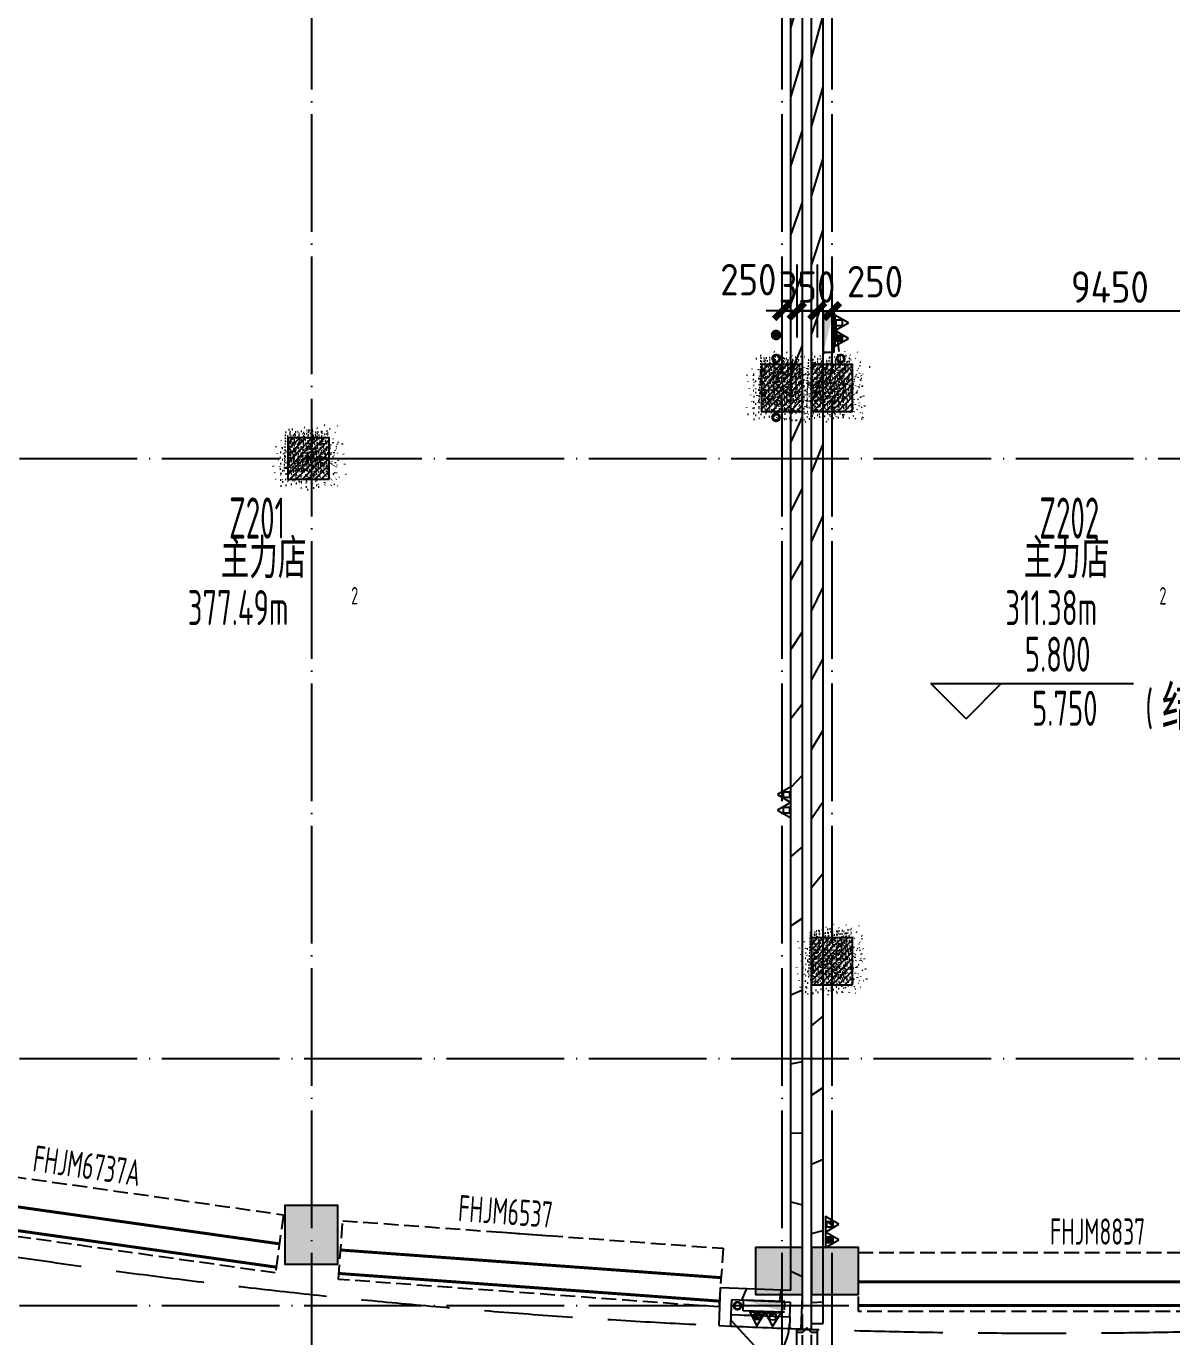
# Model space of a CAD drawing. Header units: inches. Extents: x 0 to 1813292486, y 0 to 3473589894.
# Drawn here: x 600602636 to 600622113, y 3473256286 to 3473278568 of the extents above; entities that cross this region are included whole.
import ezdxf
from ezdxf.enums import TextEntityAlignment as Align
from ezdxf.xclip import XClip

# ---------------------------------------------------------------- set-up
doc = ezdxf.new("R2010")
doc.units = ezdxf.units.IN
doc.header["$LTSCALE"] = 1000
doc.header["$MEASUREMENT"] = 0
doc.header["$XCLIPFRAME"] = 2
for name, pattern in [('AX-MALL-GIRD-200$0$DOTE', [2.4200000000000004, 2, -0.2, 0.02, -0.2]), ('AX-MALL-WALL-P02-QT$0$Ax-Dxs-Wall-P01-150$0$DASH', [0.35, 0.25, -0.1]), ('AX-MALL-WALL-P02-QT$0$DASH', [0.35, 0.25, -0.1]), ('PX-MALL-P02-LG$0$CONTINOUS', [0])]:
    doc.linetypes.add(name, pattern=pattern)
for name, color, linetype in [('A-Anno-Note', 241, 'Continuous'), ('AX-MALL-DIM-P02$0$A-Anno-Dims', 3, 'Continuous'), ('AX-MALL-DIM-P02$0$A-Detl-Thin', 131, 'Continuous'), ('AX-MALL-GIRD-200$0$A-Grid', 222, 'AX-MALL-GIRD-200$0$DOTE'), ('AX-MALL-P02-200$0$A-Anno-Note', 241, 'Continuous'), ('AX-MALL-WALL-P02$0$A-Anno-Note', 241, 'Continuous'), ('AX-MALL-WALL-P02-QT$0$A-Detl-Fine', 152, 'Continuous'), ('AX-MALL-WALL-P02-QT$0$A-Detl-Patt', 8, 'Continuous'), ('AX-MALL-WALL-P02-QT$0$A-Detl-Thin', 131, 'Continuous'), ('AX-MALL-WALL-P02-QT$0$A-Wall', 2, 'Continuous'), ('AX-MALL-WALL-P02-QT$0$A-Wall-Patt', 13, 'Continuous'), ('AX-MALL-WALL-P02-QT$0$A-Wind', 4, 'Continuous'), ('AX-MALL-WORD-P02$0$A-Anno-Levl', 201, 'Continuous'), ('AX-MALL-WORD-P02$0$A-Anno-Note', 241, 'Continuous'), ('AX-MALL-WORD-P02$0$A-Spac-Iden', 231, 'Continuous'), ('AX-MALL-WORD-P02$0$A-Wind-Iden', 11, 'Continuous'), ('AX-MALL-WORD-P02$0$DIM_SYMB', 3, 'Continuous'), ('AX-MALL-ZTKD-P02$0$A-Anno-Note', 241, 'Continuous'), ('PX-MALL-P02-LG$0$$8$P-Pipe-Risr', 7, 'Continuous'), ('PX-MALL-P02-LG$0$$8$P-Pipe-Risr-Arch', 6, 'Continuous'), ('PX-MALL-P02-LG$0$$8$P-Pipe-Risr-W100', 6, 'Continuous'), ('PX-MALL-P02-LG$0$P-Airr-Pipe', 140, 'Continuous'), ('PX-MALL-P02-LG$0$P-Drain-Fldr', 4, 'Continuous'), ('PX-MALL-P02-LG$0$P-Drain-Fldr-ARCH', 161, 'Continuous'), ('PX-MALL-P02-LG$0$P-Drain-Fldr-W100', 4, 'Continuous'), ('PX-MALL-P02-LG$0$P-Drain-Fldr-W50', 4, 'Continuous'), ('PX-MALL-P02-LG$0$P-Exsh', 31, 'Continuous'), ('PX-MALL-P02-LG$0$P-Hydt-Boxx', 221, 'Continuous'), ('PX-MALL-P02-LG$0$P-Hydt-Pipe', 221, 'Continuous'), ('PX-MALL-P02-LG$0$P-Pipe-Risr', 7, 'Continuous'), ('PX-MALL-P02-LG$0$P-Pipe-Risr-Arch', 6, 'Continuous'), ('PX-MALL-P02-LG$0$P-Pipe-Risr-W100', 6, 'Continuous'), ('PX-MALL-P02-LG$0$P-Pipe-Risr-W50', 6, 'Continuous'), ('PX-MALL-P02-LG$0$P-Sewr-Pipe', 123, 'PX-MALL-P02-LG$0$CONTINOUS'), ('SX-MALL-WALL-L-1F~2F$0$S-COLU', 30, 'Continuous'), ('SX-MALL-WALL-L-1F~2F$0$S-COLU-LSZ', 30, 'Continuous'), ('SX-MALL-WALL-L-1F~2F$0$S-PATT-BMCO', 7, 'Continuous'), ('SX-MALL-WALL-L-1F~2F$0$S-PATT-WALL', 83, 'Continuous'), ('SX-MALL-WALL-L-1F~2F$0$单形心', 4, 'Continuous'), ('SX-MALL-WALL-R-BZ$0$S-COLU', 30, 'Continuous'), ('SX-MALL-WALL-R-BZ$0$S-COLU-LSZ', 30, 'Continuous'), ('SX-MALL-WALL-R-BZ$0$S-PATT-BMCO', 7, 'Continuous'), ('SX-MALL-WALL-R-BZ$0$S-PATT-WALL', 83, 'Continuous')]:
    doc.layers.add(name, color=color, linetype=linetype)
doc.layers.add('PX-MALL-P02-LG$0$冷量', color=3, linetype='Continuous', plot=False)
doc.styles.add('AX-MALL-DIM-P02$0$_TCH_DIM_T3', font='gbenor.shx')
doc.styles.add('AX-MALL-WORD-P02$0$_TCH_DIM', font='gbenor.shx')
doc.styles.add('AX-MALL-WORD-P02$0$_TCH_SPACE', font='gbenor.shx', dxfattribs={"bigfont": 'gbcbig.shx'})
doc.styles.add('AX-MALL-WORD-P02$0$_TCH_WINDOW', font='gbenor.shx', dxfattribs={"bigfont": 'gbcbig.shx'})
doc.styles.add('AX-MALL-WORD-P02$0$STANDARD', font='gbenor.shx', dxfattribs={"bigfont": 'gbcbig.shx'})
doc.styles.add('PX-MALL-P02-LG$0$$8$jzfz', font='gbenor.shx', dxfattribs={"bigfont": 'gbcbig.shx'})
doc.styles.add('PX-MALL-P02-LG$0$jzfz', font='gbenor.shx', dxfattribs={"bigfont": 'gbcbig.shx'})
doc.dimstyles.new('AX-MALL-DIM-P02$0$_TCH_ARCH&&180', dxfattribs={"dimtxt": 535.5, "dimasz": 270, "dimexe": 450, "dimexo": 450, "dimgap": 137.25, "dimtad": 1, "dimdec": 0, "dimzin": 0, "dimdsep": 46, "dimtxsty": 'AX-MALL-DIM-P02$0$_TCH_DIM_T3', "dimblk": 'AX-MALL-DIM-P02$0$_ArchTick', "dimcen": 0.09, "dimclrt": 7, "dimazin": 2, "dimtfac": 1, "dimtdec": 0, "dimtix": 1, "dimtmove": 2, "dimatfit": 3, "dimfxl": 500, "dimtolj": 1, "dimtzin": 0, "dimarcsym": 0})
pattern_1 = [(24.56816130816271, (600578611.2237192, 3473080110.365553), (-31.18316059493327, 68.21004687955141), []), (29.56816130816269, (600578611.2237192, 3473080110.365553), (97.53445421719282, -46.37920051396389), [11.25, -123.75]), (334.5681613081628, (600578611.2237192, 3473080110.365553), (19.88439777927527, 112.9961142827297), [9, -99]), (80.01956130816268, (600578619.3515904, 3473080106.50062), (117.4189029658641, 66.61682168402376), [9.5610285, -105.1713168]), (25.75236130816271, (600578621.6965042, 3473080138.478197), (141.3476152528434, -79.15081592627133), [16.875, -185.625]), (76.20376130816268, (600578633.4754679, 3473080131.882288), (182.3878362876093, 87.98253897351975), [14.3415432, -157.75695]), (330.7523613081627, (600578621.6965042, 3473080138.478197), (182.3877676281842, 87.98268140648725), [13.49999999999997, -148.4999999999995]), (0.5681613081627113, (600578633.1346302, 3473080126.213644), (62.82047319493842, -87.84980448085341), [11.24999999999997, -123.7499999999997]), (305.5681613081627, (600578633.1346302, 3473080126.213644), (72.17288941707483, 89.18848104565322), [8.999999999999966, -98.99999999999973]), (51.01956130816269, (600578638.3696649, 3473080118.892823), (134.9933625472827, 1.338571315216136), [9.561028499999967, -105.1713167999997]), (17.06816130816274, (600578611.2237192, 3473080110.365553), (19.14085715648196, 46.15589493569758), [0.75, -97.8, 0.75, -100.5, 0.75, -99.375]), (347.0681613081627, (600578611.2237192, 3473080110.365553), (57.63084700165395, 41.66442755963357), [0.7499999999999979, -57.29999999999986, 0.7499999999999979, -95.54999999999973, 0.7499999999999979, -37.87499999999986]), (307.0681613081626, (600578579.8781208, 3473080122.042708), (73.85474000760384, -31.12342332406966), [0.75, -37.5, 0.75, -117, 0.75, -155.25]), (297.0681613081627, (600578565.8217986, 3473080127.2791), (87.21641676177077, -16.46683783357052), [0.75, -48.75, 0.75, -77.69999999999999, 0.75, -110.25])]
pattern_2 = [(45, (0, 359.0227), (-353.55353201463, 353.55353201463), [])]

# ---------------------------------------------------------------- blocks, each defined once
blk = doc.blocks.new('AX-MALL-WORD-P02')
at = {"layer": 'AX-MALL-WORD-P02$0$A-Anno-Levl'}
for p, q in [((600438537.3542337, 3473109642.01476), (600438184.557044, 3473110413.723347)), ((600438184.557044, 3473110413.723347), (600441416.360589, 3473109209.781697)), ((600438537.3542337, 3473109642.01476), (600438184.5570445, 3473110413.723347)), ((600438184.5570445, 3473110413.723347), (600441416.3605893, 3473109209.781697)), ((600438537.3542337, 3473109642.01476), (600439309.0628204, 3473109994.81195)), ((600438537.3542337, 3473109642.01476), (600439309.0628209, 3473109994.811949))]:
    blk.add_line(p, q, dxfattribs=at)
at = {"layer": 'AX-MALL-WORD-P02$0$DIM_SYMB'}
blk.add_line((600428035.8832626, 3473104243.315063), (600428843.7670887, 3473103873.63592), dxfattribs=at)
at = {"layer": 'AX-MALL-WORD-P02$0$A-Anno-Note'}
for s, height, rotation, style, width, p in [('Z201', 700, 339.5681613092015, 'AX-MALL-WORD-P02$0$STANDARD', 0.6, (600427866.102148, 3473116886.068092)), ('Z202', 700, 339.5681613092015, 'AX-MALL-WORD-P02$0$STANDARD', 0.6, (600440775.4607556, 3473112076.953211)), ('5.800', 595, 339.5681613331429, 'AX-MALL-WORD-P02$0$_TCH_DIM', 0.7, (600439753.7036773, 3473110042.810705)), ('5.750', 595, 339.5681613331429, 'AX-MALL-WORD-P02$0$_TCH_DIM', 0.7, (600439547.6782349, 3473109137.823517)), ('(', 595, 339.5681613331429, 'AX-MALL-WORD-P02$0$_TCH_DIM', 0.7, (600441352.510006, 3473108465.470724)), ('结', 675.177304964539, 339.5681613331429, 'AX-MALL-WORD-P02$0$_TCH_DIM', 0.7, (600441612.7081481, 3473108368.539281))]:
    blk.add_text(s, height=height, rotation=rotation, dxfattribs=dict(at, style=style, width=width)).set_placement(p)
at = {"layer": 'AX-MALL-WORD-P02$0$A-Anno-Note', "style": 'AX-MALL-WORD-P02$0$STANDARD'}
for p in [(600427495.4516819, 3473116302.901212), (600440289.7586777, 3473111536.646432)]:
    blk.add_text('主力店', height=675.177304964539, rotation=339.5681613092015, dxfattribs=at).set_placement(p)
at = {"layer": 'AX-MALL-WORD-P02$0$A-Spac-Iden', "style": 'AX-MALL-WORD-P02$0$_TCH_SPACE', "width": 0.7}
for s, height, p in [('377.49m', 595, (600426694.2352581, 3473115754.309398)), ('2', 297.5, (600429418.39917, 3473115112.97582)), ('311.38m', 595, (600439719.9992185, 3473110899.63692)), ('2', 297.5, (600442295.4784778, 3473110313.692738))]:
    blk.add_text(s, height=height, rotation=339.5681613093329, dxfattribs=at).set_placement(p)
at = {"layer": 'AX-MALL-WORD-P02$0$A-Wind-Iden', "style": 'AX-MALL-WORD-P02$0$_TCH_WINDOW', "width": 0.7}
for s, rotation, p in [('FHJM6737A', 331.5262565268142, (600420967.5976701, 3473107978.453259)), ('FHJM6537', 335.4116658180938, (600427454.1703439, 3473104656.517467)), ('FHJM8837', 339.5681614085137, (600436753.1495671, 3473100765.117378))]:
    blk.add_text(s, height=446.25, rotation=rotation, dxfattribs=at).set_placement(p)
blk = doc.blocks.new('AX-MALL-GIRD-200')
at = {"layer": 'AX-MALL-GIRD-200$0$A-Grid'}
for p, q in [((600239047.6805397, 3473188679.873316), (600596943.6846381, 3473055353.110034)), ((600235486.9336561, 3473179121.574219), (600593382.9377552, 3473045794.810937)), ((600234020.7437632, 3473175185.804002), (600591916.7478616, 3473041859.04072)), ((600440989.2693273, 3473148104.021239), (600402259.7303778, 3473044140.294158)), ((600448485.974502, 3473145311.278587), (600409756.4355524, 3473041347.551506)), ((600449282.4994268, 3473145014.54968), (600410552.9604772, 3473041050.822598))]:
    blk.add_line(p, q, dxfattribs=at)
blk = doc.blocks.new('*U92')
at = {"layer": 'AX-MALL-WALL-P02-QT$0$A-Detl-Fine', "color": 152, "linetype": 'AX-MALL-WALL-P02-QT$0$Ax-Dxs-Wall-P01-150$0$DASH'}
blk.add_lwpolyline([(-999.9999999737013, 15059.51490586226), (-999.9999999729562, 6259.514908188981), (2.331853465875611e-08, 6259.514908185256), (2.257343112432864e-08, 15059.51490586598)], close=True, dxfattribs=at)
at = {"layer": 'AX-MALL-WALL-P02-QT$0$A-Detl-Thin', "linetype": 'AX-MALL-WALL-P02-QT$0$Ax-Dxs-Wall-P01-150$0$DASH', "const_width": 49.99999999999998}
for points in [[(-899.9999999766815, 6259.514908185256), (-899.9999999774266, 15059.51490585853)], [(-499.9999999729562, 6259.514908188981), (-499.9999999737013, 15059.51490586226)]]:
    blk.add_lwpolyline(points, dxfattribs=at)
blk = doc.blocks.new('*U93')
at = {"layer": 'AX-MALL-WALL-P02-QT$0$A-Detl-Fine', "color": 152, "linetype": 'AX-MALL-WALL-P02-QT$0$Ax-Dxs-Wall-P01-150$0$DASH'}
blk.add_lwpolyline([(-999.9999999835945, 12403.84192396771), (-999.9999999742284, 5918.00770937036), (2.20462652578135e-08, 5918.007709366635), (1.268017513211817e-08, 12403.84192397143)], close=True, dxfattribs=at)
at = {"layer": 'AX-MALL-WALL-P02-QT$0$A-Detl-Thin', "linetype": 'AX-MALL-WALL-P02-QT$0$Ax-Dxs-Wall-P01-150$0$DASH', "const_width": 49.99999999999998}
for points in [[(-899.9999999779537, 5918.007709366635), (-899.9999999873198, 12403.84192396398)], [(-499.9999999742284, 5918.00770937036), (-499.9999999835945, 12403.84192396771)]]:
    blk.add_lwpolyline(points, dxfattribs=at)
blk = doc.blocks.new('*U121')
at = {"layer": 'AX-MALL-WALL-P02-QT$0$A-Detl-Fine', "color": 152, "linetype": 'AX-MALL-WALL-P02-QT$0$Ax-Dxs-Wall-P01-150$0$DASH'}
blk.add_lwpolyline([(-999.9999999825659, 12679.93042408149), (-999.9999999742621, 5908.960462684677), (2.20126139538479e-08, 5908.960462680951), (1.370881363982335e-08, 12679.93042408521)], close=True, dxfattribs=at)
at = {"layer": 'AX-MALL-WALL-P02-QT$0$A-Detl-Thin', "linetype": 'AX-MALL-WALL-P02-QT$0$Ax-Dxs-Wall-P01-150$0$DASH', "const_width": 49.99999999999998}
for points in [[(-899.9999999779874, 5908.960462680951), (-899.9999999862912, 12679.93042407776)], [(-499.9999999742621, 5908.960462684677), (-499.9999999825659, 12679.93042408149)]]:
    blk.add_lwpolyline(points, dxfattribs=at)
blk = doc.blocks.new('SX-MALL-WALL-R-BZ')
at = {"layer": 'SX-MALL-WALL-R-BZ$0$S-PATT-BMCO'}
h = blk.add_hatch(color=256, dxfattribs=at)
h.dxf.hatch_style = 1
h.paths.add_polyline_path([(600433405.669294, 3473101106.488743), (600433684.9435593, 3473101856.15926), (600432935.2730418, 3473102135.433526), (600432655.9987766, 3473101385.763008)])
at = {"layer": 'SX-MALL-WALL-R-BZ$0$S-PATT-WALL'}
h = blk.add_hatch(dxfattribs=at)
h.set_pattern_fill('钢筋混凝土', color=256, scale=15, pattern_type=2)
h.set_pattern_definition(pattern_1)
h.paths.add_polyline_path([(600438553.5893469, 3473115211.776549), (600438832.8636122, 3473115961.447066), (600438176.9019095, 3473116205.812049), (600437897.6276441, 3473115456.141531)])
h = blk.add_hatch(dxfattribs=at)
h.set_pattern_fill('钢筋混凝土', color=256, scale=15, pattern_type=2)
h.set_pattern_definition(pattern_1)
h.paths.add_polyline_path([(600435149.9342402, 3473106075.167123), (600435429.2085047, 3473106824.837639), (600434773.2468017, 3473107069.202621), (600434493.9725372, 3473106319.532105)])
at = {"layer": 'SX-MALL-WALL-R-BZ$0$S-COLU'}
for points in [[(600438553.5893469, 3473115211.776549), (600438832.8636122, 3473115961.447066), (600438176.9019095, 3473116205.812049), (600437897.6276441, 3473115456.141531)], [(600435149.9342402, 3473106075.167123), (600435429.2085047, 3473106824.837639), (600434773.2468017, 3473107069.202621), (600434493.9725372, 3473106319.532105)]]:
    blk.add_lwpolyline(points, close=True, dxfattribs=at)
at = {"layer": 'SX-MALL-WALL-R-BZ$0$S-COLU-LSZ'}
blk.add_lwpolyline([(600433405.669294, 3473101106.488743), (600433684.9435593, 3473101856.15926), (600432935.2730418, 3473102135.433526), (600432655.9987766, 3473101385.763008)], close=True, dxfattribs=at)
blk = doc.blocks.new('SX-MALL-WALL-R-2F~3F')
blk.add_blockref('SX-MALL-WALL-R-BZ', (-1.192092895507812e-06, -9.5367431640625e-07))
blk = doc.blocks.new('SX-MALL-WALL-L-1F~2F$0$BANWANG_XINGXIN')
at = {"color": 0}
for points in [[(0.7071067811865476, 0.7071067811865475), (-0.7071067811865477, -0.7071067811865475)], [(-0.7071067811865475, 0.7071067811865476), (0.7071067811865474, -0.7071067811865477)]]:
    blk.add_lwpolyline(points, dxfattribs=at)
blk = doc.blocks.new('SX-MALL-WALL-L-1F~2F')
at = {"layer": 'SX-MALL-WALL-L-1F~2F$0$S-PATT-BMCO'}
h = blk.add_hatch(color=256, dxfattribs=at)
h.dxf.hatch_style = 1
h.paths.add_polyline_path([(600425292.3174325, 3473104678.816881), (600425641.4102643, 3473105615.905028), (600424798.0309322, 3473105930.088577), (600424448.9381006, 3473104993.00043)])
h = blk.add_hatch(color=256, dxfattribs=at)
h.dxf.hatch_style = 1
h.paths.add_polyline_path([(600432515.6973916, 3473101438.829814), (600432794.9716568, 3473102188.500332), (600432045.3011394, 3473102467.774597), (600431766.0268741, 3473101718.10408)])
at = {"layer": 'SX-MALL-WALL-L-1F~2F$0$S-PATT-WALL'}
h = blk.add_hatch(dxfattribs=at)
h.set_pattern_fill('钢筋混凝土', color=256, scale=15, pattern_type=2)
h.set_pattern_definition([(24.56816131876918, (600332801.6615303, 3473133905.044628), (-31.18316060756021, 68.21004687377882), []), (29.56816131876925, (600332801.6615303, 3473133905.044628), (97.53445422577846, -46.37920049590846), [11.25, -123.75]), (334.5681613187692, (600332801.6615303, 3473133905.044628), (19.88439775835759, 112.9961142864107), [9, -99]), (80.01956131876923, (600332809.7894014, 3473133901.179696), (117.4189029535321, 66.61682170576017), [9.5610285, -105.1713168]), (25.75236131876919, (600332812.1343153, 3473133933.157272), (141.3476152674957, -79.15081590010527), [16.87499999999951, -185.6249999999961]), (76.20376131876925, (600332823.9132789, 3473133926.561364), (182.3878362713222, 87.98253900728311), [14.3415432, -157.75695]), (330.7523613187692, (600332812.1343153, 3473133933.157272), (182.387767611897, 87.98268144025062), [13.49999999999975, -148.4999999999961]), (0.5681613187692669, (600332823.5724412, 3473133920.892719), (62.82047321120105, -87.84980446922418), [11.25, -123.75]), (305.5681613187692, (600332823.5724412, 3473133920.892719), (72.17288940056439, 89.18848105901375), [9, -99]), (51.01956131876926, (600332828.8074759, 3473133913.571898), (134.9933625470349, 1.33857134020591), [9.5610285, -105.1713168]), (17.06816131876921, (600332801.6615303, 3473133905.044628), (19.14085714793764, 46.15589493924091), [0.75, -97.8, 0.75, -100.5, 0.75, -99.375]), (347.0681613187692, (600332801.6615303, 3473133905.044628), (57.63084699394109, 41.66442757030211), [0.75, -57.3, 0.75, -95.55, 0.75, -37.875]), (307.0681613187692, (600332770.3159318, 3473133916.721783), (73.85474001336534, -31.12342331039777), [0.75, -37.5, 0.75, -117, 0.75, -155.25]), (297.0681613187692, (600332756.2596096, 3473133921.958176), (87.2164167648191, -16.46683781742514), [0.75, -48.75, 0.75, -77.69999999999999, 0.75, -110.25])])
h.paths.add_polyline_path([(600429812.0480787, 3473117241.051386), (600430056.4130607, 3473117897.013089), (600429400.4513578, 3473118141.378071), (600429156.0863758, 3473117485.416369)])
h = blk.add_hatch(dxfattribs=at)
h.set_pattern_fill('钢筋混凝土', color=256, scale=15, pattern_type=2)
h.set_pattern_definition([(24.56816131876918, (600333782.8258159, 3473134820.094707), (-31.18316060756021, 68.21004687377882), []), (29.56816131876925, (600333782.8258159, 3473134820.094707), (97.53445422577846, -46.37920049590846), [11.25, -123.75]), (334.5681613187692, (600333782.8258159, 3473134820.094707), (19.88439775835759, 112.9961142864107), [9, -99]), (80.01956131876923, (600333790.9536871, 3473134816.229774), (117.4189029535321, 66.61682170576017), [9.5610285, -105.1713168]), (25.75236131876919, (600333793.2986009, 3473134848.207351), (141.3476152674957, -79.15081590010527), [16.8749999999995, -185.624999999996]), (76.20376131876925, (600333805.0775646, 3473134841.611443), (182.3878362713222, 87.98253900728311), [14.3415432, -157.75695]), (330.7523613187692, (600333793.2986009, 3473134848.207351), (182.387767611897, 87.98268144025062), [13.49999999999975, -148.499999999996]), (0.5681613187692669, (600333804.7367269, 3473134835.942798), (62.82047321120105, -87.84980446922418), [11.25, -123.75]), (305.5681613187692, (600333804.7367269, 3473134835.942798), (72.17288940056439, 89.18848105901375), [9, -99]), (51.01956131876926, (600333809.9717616, 3473134828.621977), (134.9933625470349, 1.33857134020591), [9.5610285, -105.1713168]), (17.06816131876921, (600333782.8258159, 3473134820.094707), (19.14085714793764, 46.15589493924091), [0.75, -97.8, 0.75, -100.5, 0.75, -99.375]), (347.0681613187692, (600333782.8258159, 3473134820.094707), (57.63084699394109, 41.66442757030211), [0.75, -57.3, 0.75, -95.55, 0.75, -37.875]), (307.0681613187692, (600333751.4802175, 3473134831.771862), (73.85474001336534, -31.12342331039777), [0.75, -37.5, 0.75, -117, 0.75, -155.25]), (297.0681613187692, (600333737.4238952, 3473134837.008255), (87.2164167648191, -16.46683781742514), [0.75, -48.75, 0.75, -77.69999999999999, 0.75, -110.25])])
h.paths.add_polyline_path([(600437757.064414, 3473115508.50546), (600438036.3386791, 3473116258.175977), (600437380.3769763, 3473116502.540959), (600437101.1027111, 3473115752.870442)])
at = {"layer": 'SX-MALL-WALL-L-1F~2F$0$S-COLU'}
for points in [[(600429812.0480787, 3473117241.051386), (600430056.4130607, 3473117897.013089), (600429400.4513578, 3473118141.378071), (600429156.0863758, 3473117485.416369)], [(600437757.064414, 3473115508.50546), (600438036.3386791, 3473116258.175977), (600437380.3769763, 3473116502.540959), (600437101.1027111, 3473115752.870442)]]:
    blk.add_lwpolyline(points, close=True, dxfattribs=at)
at = {"layer": 'SX-MALL-WALL-L-1F~2F$0$S-COLU-LSZ'}
for points in [[(600425292.3174325, 3473104678.816881), (600425641.4102643, 3473105615.905028), (600424798.0309322, 3473105930.088577), (600424448.9381006, 3473104993.00043)], [(600432515.6973916, 3473101438.829814), (600432794.9716568, 3473102188.500332), (600432045.3011394, 3473102467.774597), (600431766.0268741, 3473101718.10408)]]:
    blk.add_lwpolyline(points, close=True, dxfattribs=at)
at = {"layer": 'SX-MALL-WALL-L-1F~2F$0$单形心', "xscale": 50, "yscale": 50, "zscale": 50}
for p in [(600429606.2497183, 3473117691.214729), (600437568.720696, 3473116005.523212)]:
    blk.add_blockref('SX-MALL-WALL-L-1F~2F$0$BANWANG_XINGXIN', p, dxfattribs=at)
blk = doc.blocks.new('SX-MALL-WALL-L-2F~3F')
ref = blk.add_blockref('SX-MALL-WALL-L-1F~2F', (0, 0))
XClip(ref).set_block_clipping_path([(600349769.7341375, 3473074679.418533), (600357001.7302529, 3473071985.287766), (600356499.8725733, 3473070638.124951), (600359302.5086629, 3473069594.060767), (600362345.1765132, 3473077761.653201), (600381551.4312518, 3473070606.759726), (600391553.7259278, 3473066880.611454), (600387749.827644, 3473056669.608357), (600391632.1759799, 3473055223.319679), (600395635.5522461, 3473065969.791956), (600406982.2408491, 3473061742.817497), (600403058.8006672, 3473051210.921831), (600412723.2437257, 3473047610.6332), (600445093.3740637, 3473134503.466942), (600393055.2444371, 3473153889.197227), (600387463.4997383, 3473138878.984498), (600380158.3525343, 3473141600.366193), (600382830.751978, 3473148774.027779), (600388210.8522022, 3473146769.782572), (600390696.2253517, 3473153441.399696), (600277474.697425, 3473195619.741203), (600273446.9822528, 3473184807.934726), (600257129.111771, 3473190886.82031), (600241575.9633431, 3473149136.690594), (600258197.8999482, 3473142944.531458), (600255239.7303221, 3473135003.762026), (600263182.3271956, 3473132044.911624), (600260741.6763649, 3473125493.34496), (600269350.4970673, 3473122286.306632), (600271511.1407766, 3473128086.235537), (600286270.1853781, 3473122588.058336), (600284109.5416689, 3473116788.129431), (600282580.7823727, 3473112684.400902), (600291840.7574171, 3473109234.788475), (600290827.7957876, 3473106515.642598), (600293360.405141, 3473105572.171298), (600294731.2544166, 3473109252.0137), (600323175.4764534, 3473098655.706329), (600321336.3302773, 3473093718.790065), (600344750.773286, 3473084996.222976), (600341987.4689643, 3473077578.540671), (600344583.6790427, 3473076611.376234), (600346015.5062013, 3473080454.904757), (600351201.5612961, 3473078522.947055)])
blk = doc.blocks.new('SX-MALL-WALL-2F~3F')
for name in ['SX-MALL-WALL-L-2F~3F', 'SX-MALL-WALL-R-2F~3F']:
    blk.add_blockref(name, (0, 0))
blk = doc.blocks.new('AX-MALL-WALL-P02-QT$0$$DorLib2D$00000114')
at = {"color": 0}
blk.add_line((0.4999999999999964, 3.552713678800501e-15), (-0.2071067811864751, 0.7071067811864857), dxfattribs=at)
blk.add_arc((0.5000000000013856, -1.154631945610163e-12), 1.000000000001696, 135, 180, dxfattribs=at)
blk = doc.blocks.new('AX-MALL-WALL-P02-QT')
at = {"layer": 'AX-MALL-WALL-P02-QT$0$A-Wall-Patt'}
h = blk.add_hatch(dxfattribs=at)
h.set_pattern_fill('普通砖', color=256, scale=200, style=0)
h.set_pattern_definition(pattern_2)
h.paths.add_polyline_path([(600432671.615671, 3473100854.770744), (600443530.8934488, 3473130004.898059), (600443413.2943859, 3473130262.134254), (600432484.1980418, 3473100924.58931)])
h = blk.add_hatch(dxfattribs=at)
h.set_pattern_fill('普通砖', color=256, scale=200, style=0)
h.set_pattern_definition(pattern_2)
h.paths.add_polyline_path([(600432410.7032369, 3473101446.307957), (600432504.9854289, 3473101410.075115), (600440340.3513772, 3473122442.957745), (600440215.4062912, 3473122489.503456), (600440118.0244651, 3473122419.067497), (600432353.9015877, 3473101577.426369)])
h = blk.add_hatch(dxfattribs=at)
h.set_pattern_fill('普通砖', color=256, scale=200, style=0)
h.set_pattern_definition(pattern_2)
h.paths.add_polyline_path([(600430999.7266122, 3473101439.827789), (600431261.4581102, 3473101547.050096), (600431358.026355, 3473101777.646224), (600431250.8040485, 3473102039.377721)])
h = blk.add_hatch(dxfattribs=at)
h.set_pattern_fill('普通砖', color=256, scale=200, style=0)
h.set_pattern_definition(pattern_2)
h.paths.add_polyline_path([(600431250.8040485, 3473102039.377721), (600431358.026355, 3473101777.646224), (600432280.4108655, 3473101391.373245), (600432410.7032369, 3473101446.307957), (600432353.9015877, 3473101577.426369)])
h = blk.add_hatch(dxfattribs=at)
h.set_pattern_fill('普通砖', color=256, scale=200, style=0)
h.set_pattern_definition(pattern_2)
h.paths.add_polyline_path([(600430999.7266122, 3473101439.827789), (600431184.2035146, 3473101362.573194), (600431261.4581102, 3473101547.050096)])
h = blk.add_hatch(dxfattribs=at)
h.set_pattern_fill('普通砖', color=256, scale=200, style=0)
h.set_pattern_definition(pattern_2)
h.paths.add_polyline_path([(600432183.842621, 3473101160.777117), (600432291.0649276, 3473100899.045619), (600432503.5150656, 3473101406.3571), (600432410.7032369, 3473101446.307957), (600432280.4108655, 3473101391.373245)])
h = blk.add_hatch(dxfattribs=at)
h.set_pattern_fill('普通砖', color=256, scale=200, style=0)
h.set_pattern_definition(pattern_2)
h.paths.add_polyline_path([(600432183.842621, 3473101160.777117), (600432106.5880257, 3473100976.300215), (600432291.0649276, 3473100899.045619)])
at = {"layer": 'AX-MALL-WALL-P02-QT$0$A-Detl-Patt', "linetype": 'AX-MALL-WALL-P02-QT$0$DASH'}
for p, q in [((600411783.0245817, 3473045785.03125), (600444215.2818018, 3473132844.636178)), ((600411924.6820309, 3473045735.605952), (600444355.845043, 3473132792.272248))]:
    blk.add_line(p, q, dxfattribs=at)
at = {"layer": 'AX-MALL-WALL-P02-QT$0$A-Detl-Patt'}
blk.add_lwpolyline([(600432203.3664955, 3473100874.593336), (600432297.0753073, 3473100839.684043), (600432388.0220405, 3473100881.261582), (600432429.599579, 3473100790.314849), (600432523.3083905, 3473100755.405558)], dxfattribs=at)
at = {"layer": 'AX-MALL-WALL-P02-QT$0$A-Detl-Thin', "linetype": 'AX-MALL-WALL-P02-QT$0$DASH', "ltscale": 6}
blk.add_lwpolyline([(600457915.8045951, 3473093560.008394, -0.09005069702751382), (600418050.274851, 3473107929.909014)], format="xyb", dxfattribs=at)
at = {"layer": 'AX-MALL-WALL-P02-QT$0$A-Detl-Thin'}
blk.add_lwpolyline([(600426558.7532493, 3473084732.15118), (600426230.7724484, 3473084854.333651), (600432215.5534643, 3473100919.594512), (600432543.5343043, 3473100797.412024)], close=True, dxfattribs=at)
at = {"layer": 'AX-MALL-WALL-P02-QT$0$A-Wall'}
for p, q in [((600432484.1980418, 3473100924.58931), (600443413.2943859, 3473130262.134254)), ((600432671.615671, 3473100854.770744), (600443530.8934488, 3473130004.898059)), ((600432353.9015877, 3473101577.426369), (600440118.0244651, 3473122419.067497)), ((600432504.9854289, 3473101410.075115), (600440340.3513772, 3473122442.957745)), ((600430999.7266122, 3473101439.827789), (600431250.8040485, 3473102039.377721)), ((600431250.8040485, 3473102039.377721), (600432353.9015877, 3473101577.426369)), ((600431261.4581102, 3473101547.050096), (600431358.026355, 3473101777.646224)), ((600431358.026355, 3473101777.646224), (600432280.4108655, 3473101391.373245)), ((600431184.2035146, 3473101362.573194), (600431261.4581101, 3473101547.050096)), ((600430999.7266122, 3473101439.827789), (600431184.2035146, 3473101362.573194)), ((600432183.842621, 3473101160.777117), (600432280.4108655, 3473101391.373245)), ((600432291.0649276, 3473100899.045619), (600432503.5150656, 3473101406.3571)), ((600432183.842621, 3473101160.777117), (600432106.5880257, 3473100976.300215)), ((600432106.5880257, 3473100976.300215), (600432291.0649276, 3473100899.045619)), ((600432484.1980418, 3473100924.58931), (600432671.615671, 3473100854.770744))]:
    blk.add_line(p, q, dxfattribs=at)
at = {"layer": 'AX-MALL-WALL-P02-QT$0$A-Wind'}
for p, q in [((600431261.4581102, 3473101547.050096), (600432183.8426212, 3473101160.777117)), ((600431184.2035145, 3473101362.573194), (600432106.5880255, 3473100976.300215))]:
    blk.add_line(p, q, dxfattribs=at)
at = {"layer": 'AX-MALL-WALL-P02-QT$0$A-Detl-Thin'}
blk.add_blockref('SX-MALL-WALL-2F~3F', (0, 0), dxfattribs=at)
at = {"layer": 'AX-MALL-WALL-P02-QT$0$A-Detl-Thin', "color": 5, "xscale": -1}
for name, p, rotation in [('*U121', (600413573.2699127, 3473111836.775536), 241.526256540387), ('*U93', (600420246.3395017, 3473107807.726917), 245.4116657081091), ('*U92', (600427789.5534439, 3473103961.658553), 249.568161319517)]:
    blk.add_blockref(name, p, dxfattribs=dict(at, rotation=rotation))
at = {"layer": 'AX-MALL-WALL-P02-QT$0$A-Wind'}
blk.add_blockref('AX-MALL-GIRD-200', (0, 0), dxfattribs=at)
at = {"layer": 'AX-MALL-WALL-P02-QT$0$A-Wind', "xscale": -1000, "yscale": -1000, "zscale": 200, "rotation": 337.2772089201922}
blk.add_blockref('AX-MALL-WALL-P02-QT$0$$DorLib2D$00000114', (600431684.0230678, 3473101261.675155), dxfattribs=at)
blk = doc.blocks.new('AX-MALL-WALL-P02')
at = {"layer": 'AX-MALL-WALL-P02$0$A-Anno-Note'}
blk.add_blockref('AX-MALL-WORD-P02', (0, 0), dxfattribs=at)
blk.add_blockref('AX-MALL-WALL-P02-QT', (0, 0), dxfattribs=at)
blk = doc.blocks.new('PX-MALL-P02-LG$0$XHS1')
at = {"layer": 'PX-MALL-P02-LG$0$P-Hydt-Boxx', "ltscale": 0.7}
for p, q in [((350.0030006170273, 240), (-349.9969996213913, 240)), ((-349.9969997406006, 239.9999995231628), (-349.9969996213913, 60)), ((350.0030006170273, 240), (-332.898939371109, 327.2950124740601)), ((350.0030006170273, 60), (-349.996999502182, 60)), ((350.0030003786087, 200), (350.003000497818, 60))]:
    blk.add_line(p, q, dxfattribs=at)
blk.add_solid([(350.0030006170273, 240), (350.0030002593994, 60.00000047683716), (-349.9969996213913, 60)], dxfattribs=at)
blk = doc.blocks.new('PX-MALL-P02-LG$0$MHQ')
at = {"layer": 'PX-MALL-P02-LG$0$P-Exsh', "ltscale": 0.7}
h = blk.add_hatch(dxfattribs=at)
h.set_pattern_fill('ANSI31', color=256, scale=25, style=0)
h.set_pattern_definition([(45, (-160019.2306599375, -42228.3236173685), (-28.0633003783411, 28.0633003783411), [])])
h.paths.add_polyline_path([(-75.0000000015425, 185.1731819980414), (75, 185.1731819980414), (75, 35.17318199802685), (-75.0000000015425, 35.17318199802685)])
for points in [[(0, 346.4101615137042), (-200, -1.455191522836685e-11), (200, -1.455191522836685e-11)], [(0, 346.4101615137042), (-200, -1.455191522836685e-11), (200, -1.455191522836685e-11)], [(0, 346.4101615137042), (-200, -1.455191522836685e-11), (200, -1.455191522836685e-11)], [(-75.0000000015425, 185.1731819980414), (75, 185.1731819980414), (75, 35.17318199802685), (-75.0000000015425, 35.17318199802685)]]:
    blk.add_lwpolyline(points, close=True, dxfattribs=at)
blk = doc.blocks.new('PX-MALL-P02-LG$0$20200929200250')
at = {"layer": 'PX-MALL-P02-LG$0$P-Exsh', "ltscale": 0.7, "xscale": 0.6600000001490116, "yscale": 0.6600000001490116, "zscale": 0.6600000001490116}
for p in [(-132.0000001192093, 40), (131.9999997615814, 40)]:
    blk.add_blockref('PX-MALL-P02-LG$0$MHQ', p, dxfattribs=at)
blk = doc.blocks.new('PX-MALL-P02-LG$0$20211220143732')
at = {"layer": 'PX-MALL-P02-LG$0$P-Exsh'}
blk.add_blockref('PX-MALL-P02-LG$0$20200929200250', (-374.9999999407155, 219.6219584928522), dxfattribs=at)
at = {"layer": 'PX-MALL-P02-LG$0$P-Hydt-Boxx', "ltscale": 0.7, "xscale": -1}
blk.add_blockref('PX-MALL-P02-LG$0$XHS1', (-349.9969999989844, 0), dxfattribs=at)
blk = doc.blocks.new('PX-MALL-P02-LG$0$P-Risr')
at = {"layer": 'PX-MALL-P02-LG$0$P-Pipe-Risr-W50'}
h = blk.add_hatch(color=0, dxfattribs=at)
edge = h.paths.add_edge_path()
edge.add_ellipse((0, 0), major_axis=(47.05795628796547, 47.05795628796547), ratio=0.9999999999999695, start_angle=225.0000000000009, end_angle=405.0000000000009, ccw=False)
edge.add_ellipse((0, 0), major_axis=(47.05795628796764, 47.05795628796764), ratio=0.9999999999998785, start_angle=133.9675974886221, end_angle=225.0000000000035, ccw=False)
edge.add_line((-66.53919663240958, 1.199087783927098), (-54.4367953546693, 1.199087783927098))
edge.add_ellipse((0, 0), major_axis=(-38.50196423560672, 38.50196423560672), ratio=0.9999999999999859, start_angle=43.73814098242129, end_angle=134.9999999999996)
edge.add_ellipse((0, 0), major_axis=(38.50196423561096, 38.50196423561096), ratio=0.9999999999998216, start_angle=225.0000000000051, end_angle=405.0000000000051)
edge.add_ellipse((0, 0), major_axis=(38.50196423560679, 38.50196423560679), ratio=0.9999999999999831, start_angle=45.00000000000048, end_angle=133.7381409824204)
edge.add_line((-54.43679535467527, 1.199087783927098), (-66.53919663241555, 1.199087783927098))
edge.add_ellipse((0, 0), major_axis=(-47.05795628796762, 47.05795628796762), ratio=0.9999999999998742, start_angle=-45.00000000000358, end_angle=43.967597488629224, ccw=False)
at = {"layer": 'PX-MALL-P02-LG$0$P-Pipe-Risr-Arch', "ltscale": 0.7}
blk.add_circle((0, 0), 59.29000000000001, dxfattribs=at)
at = {"layer": 'PX-MALL-P02-LG$0$P-Pipe-Risr-W100', "color": 0, "const_width": 15}
blk.add_lwpolyline([(-75, 0, 1), (75, 0, 1)], format="xyb", close=True, dxfattribs=at)
at = {"layer": 'PX-MALL-P02-LG$0$P-Pipe-Risr-W50'}
blk.add_circle((0, 0), 54.45000000000001, dxfattribs=at)
at = {"layer": 'PX-MALL-P02-LG$0$P-Pipe-Risr', "style": 'PX-MALL-P02-LG$0$jzfz', "width": 0.6, "flags": 1}
for tag, p in [('SYS-MARK', (0.3310501334344735, -45.65933377496549)), ('RANGE', (0.3337570973526454, -45.67887874227017))]:
    blk.add_attdef(tag, text='', height=0.015625, dxfattribs=at).set_placement(p, align=Align.MIDDLE)
blk = doc.blocks.new('PX-MALL-P02-LG$0$A$C5A9C1854')
at = {"layer": 'PX-MALL-P02-LG$0$P-Drain-Fldr-W50', "ltscale": 0.7}
for p, q in [((16.81565596797736, -52.36634142627008), (-52.36634142621187, 16.81565596791916)), ((38.89087296527578, -38.89087296521757), (-38.89087296527578, 38.89087296521757)), ((52.36634142632829, -16.81565596791916), (-16.81565596786095, 52.36634142627008))]:
    blk.add_line(p, q, dxfattribs=at)
at = {"layer": 'PX-MALL-P02-LG$0$P-Drain-Fldr-W50', "ltscale": 0.7, "const_width": 13.75}
blk.add_lwpolyline([(-54.99999999994179, 0, 1), (55.00000000005821, 0, 1)], format="xyb", close=True, dxfattribs=at)
blk = doc.blocks.new('PX-MALL-P02-LG$0$A$C7D2520B3')
at = {"layer": 'PX-MALL-P02-LG$0$P-Drain-Fldr', "ltscale": 0.7}
for p, q in [((25.22348395196605, -78.54951213940512), (-78.54951213931781, 25.22348395187873)), ((58.33630944791366, -58.33630944788456), (-58.33630944791366, 58.33630944788456)), ((78.54951213949244, -25.22348395187873), (-25.22348395179142, 78.54951213940512))]:
    blk.add_line(p, q, dxfattribs=at)
at = {"layer": 'PX-MALL-P02-LG$0$P-Drain-Fldr', "ltscale": 0.7, "const_width": 20}
blk.add_lwpolyline([(5.820766091346741e-11, -80, 1), (5.820766091346741e-11, 80, 1)], format="xyb", close=True, dxfattribs=at)
blk = doc.blocks.new('PX-MALL-P02-LG$0$A$C2257314B')
at = {"layer": 'PX-MALL-P02-LG$0$P-Drain-Fldr-ARCH', "ltscale": 0.7}
for p, q in [((16.81565596797736, -52.36634142627008), (-52.36634142621187, 16.81565596791916)), ((38.89087296527578, -38.89087296521757), (-38.89087296527578, 38.89087296521757)), ((52.36634142632829, -16.81565596791916), (-16.81565596786095, 52.36634142627008))]:
    blk.add_line(p, q, dxfattribs=at)
for start, end in [(0, 180), (180, 0)]:
    blk.add_arc((5.820766091346741e-11, -1.77635683940025e-15), 55, start, end, dxfattribs=at)
blk = doc.blocks.new('PX-MALL-P02-LG$0$P-Drain-Fldr')
blk.add_blockref('PX-MALL-P02-LG$0$A$C2257314B', (0, 0))
at = {"layer": 'PX-MALL-P02-LG$0$P-Drain-Fldr-W100'}
blk.add_blockref('PX-MALL-P02-LG$0$A$C7D2520B3', (0, 0), dxfattribs=at)
at = {"layer": 'PX-MALL-P02-LG$0$P-Drain-Fldr-W50'}
blk.add_blockref('PX-MALL-P02-LG$0$A$C5A9C1854', (0, 0), dxfattribs=at)
blk = doc.blocks.new('PX-MALL-P02-LG$0$$8$P-Risr')
at = {"layer": 'PX-MALL-P02-LG$0$$8$P-Pipe-Risr-Arch', "ltscale": 0.7}
blk.add_circle((0, 0), 59.29000000000001, dxfattribs=at)
at = {"layer": 'PX-MALL-P02-LG$0$$8$P-Pipe-Risr-W100', "color": 0, "const_width": 15}
blk.add_lwpolyline([(-75, 0, 1), (75, 0, 1)], format="xyb", close=True, dxfattribs=at)
at = {"layer": 'PX-MALL-P02-LG$0$$8$P-Pipe-Risr', "style": 'PX-MALL-P02-LG$0$$8$jzfz', "width": 0.6, "flags": 1}
for tag, p in [('SYS-MARK', (0.3310501334344735, -45.65933377496549)), ('RANGE', (0.3337570973526454, -45.67887874227017))]:
    blk.add_attdef(tag, text='', height=0.015625, dxfattribs=at).set_placement(p, align=Align.MIDDLE)
blk = doc.blocks.new('PX-MALL-P02-LG$0$A$C301F1425')
at = {"layer": 'PX-MALL-P02-LG$0$P-Exsh', "ltscale": 0.7}
for p in [(-200, 1.455191522836685e-11), (200, 1.455191522836685e-11)]:
    blk.add_blockref('PX-MALL-P02-LG$0$MHQ', p, dxfattribs=at)
blk = doc.blocks.new('PX-MALL-P02-LG')
at = {"layer": 'PX-MALL-P02-LG$0$冷量'}
blk.add_circle((600437300.4654645, 3473115571.888421), 49.99999999999998, dxfattribs=at)
at = {"xscale": 0.6600000001490116, "yscale": 0.6600000001490116, "zscale": 0.6600000001490116, "rotation": 69.56816118033603}
blk.add_blockref('PX-MALL-P02-LG$0$A$C301F1425', (600435249.4632581, 3473109350.134008), dxfattribs=at)
at = {"layer": 'PX-MALL-P02-LG$0$P-Airr-Pipe', "rotation": 249.5681612531986}
blk.add_blockref('PX-MALL-P02-LG$0$$8$P-Risr', (600437299.6121409, 3473115572.035923), dxfattribs=at)
at = {"layer": 'PX-MALL-P02-LG$0$P-Drain-Fldr', "rotation": 339.5681613098699}
blk.add_blockref('PX-MALL-P02-LG$0$P-Drain-Fldr', (600437789.1776425, 3473116883.817965), dxfattribs=at)
at = {"layer": 'PX-MALL-P02-LG$0$P-Exsh'}
for name, p, rotation in [('PX-MALL-P02-LG$0$20211220143732', (600438377.9128158, 3473116344.35668), 249.568160189846), ('PX-MALL-P02-LG$0$20200929200250', (600433214.8511792, 3473102313.006229), 249.5681612564811), ('PX-MALL-P02-LG$0$20211220143732', (600431565.6768656, 3473101755.73499), 157.5732198328147)]:
    blk.add_blockref(name, p, dxfattribs=dict(at, rotation=rotation))
at = {"layer": 'PX-MALL-P02-LG$0$P-Hydt-Pipe', "color": 221}
for p, xscale, rotation in [((600438680.3552647, 3473116124.974446), -1, 69.5681612762611), ((600431412.3128885, 3473101647.059195), -0.9999999999999608, 247.5732192202414)]:
    blk.add_blockref('PX-MALL-P02-LG$0$P-Risr', p, dxfattribs=dict(at, xscale=xscale, rotation=rotation))
at = {"layer": 'PX-MALL-P02-LG$0$P-Sewr-Pipe', "ltscale": 0.7, "rotation": 249.5681613098698}
blk.add_blockref('PX-MALL-P02-LG$0$P-Risr', (600437649.54051, 3473116508.982706), dxfattribs=at)
blk = doc.blocks.new('AX-MALL-ZTKD-P02')
at = {"layer": 'AX-MALL-ZTKD-P02$0$A-Anno-Note'}
blk.add_blockref('AX-MALL-GIRD-200', (0, 0), dxfattribs=at)
blk = doc.blocks.new('AX-MALL-DIM-P02$0$_ArchTick')
at = {"color": 0, "linetype": 'ByBlock', "const_width": 0.4}
blk.add_lwpolyline([(-0.5, -0.5), (0.5, 0.5)], dxfattribs=at)
blk = doc.blocks.new('*D1291')
at = {"layer": 'AX-MALL-DIM-P02$0$A-Anno-Dims', "color": 0, "lineweight": -2, "transparency": 16777216}
for p, q in [((600439098.3405752, 3473117676.679412), (600438665.4672649, 3473116514.694944)), ((600438822.5590391, 3473116936.38461), (600447678.0420271, 3473113637.457351)), ((600447953.8235635, 3473114377.752153), (600447520.9502529, 3473113215.767685))]:
    blk.add_line(p, q, dxfattribs=at)
at = {"layer": 'AX-MALL-DIM-P02$0$A-Anno-Dims', "color": 0, "lineweight": -2, "transparency": 16777216, "xscale": 270, "yscale": 270, "zscale": 270}
for p, rotation in [((600438822.5590391, 3473116936.38461), 159.5681613137743), ((600447678.0420271, 3473113637.457351), 339.5681613137743)]:
    blk.add_blockref('AX-MALL-DIM-P02$0$_ArchTick', p, dxfattribs=dict(at, rotation=rotation))
at = {"layer": 'AX-MALL-DIM-P02$0$A-Anno-Dims', "color": 7, "transparency": 16777216, "insert": (600443391.6831301, 3473115666.441679), "char_height": 535.5, "attachment_point": 5, "rotation": 339.56816131377434, "style": 'AX-MALL-DIM-P02$0$_TCH_DIM_T3'}
blk.add_mtext('\\A1;9450', dxfattribs=at)
blk = doc.blocks.new('*D1292')
at = {"layer": 'AX-MALL-DIM-P02$0$A-Anno-Dims', "color": 0, "lineweight": -2, "transparency": 16777216}
for p, q in [((600438864.0685383, 3473117763.95262), (600438431.1952287, 3473116601.968152)), ((600439098.340575, 3473117676.679412), (600438665.4672654, 3473116514.694944)), ((600438588.2870027, 3473117023.657818), (600438335.273203, 3473117117.912882)), ((600438588.2870027, 3473117023.657818), (600438822.5590394, 3473116936.38461)), ((600438822.5590394, 3473116936.38461), (600439075.5728391, 3473116842.129546))]:
    blk.add_line(p, q, dxfattribs=at)
at = {"layer": 'AX-MALL-DIM-P02$0$A-Anno-Dims', "color": 0, "lineweight": -2, "transparency": 16777216, "xscale": 270, "yscale": 270, "zscale": 270}
for p, rotation in [((600438588.2870027, 3473117023.657818), 339.5681613529601), ((600438822.5590394, 3473116936.38461), 159.5681613529602)]:
    blk.add_blockref('AX-MALL-DIM-P02$0$_ArchTick', p, dxfattribs=dict(at, rotation=rotation))
at = {"layer": 'AX-MALL-DIM-P02$0$A-Anno-Dims', "color": 7, "transparency": 16777216, "insert": (600439681.7897353, 3473117147.854646), "char_height": 535.5, "attachment_point": 5, "rotation": 339.5681613529602, "style": 'AX-MALL-DIM-P02$0$_TCH_DIM_T3'}
blk.add_mtext('\\A1;250', dxfattribs=at)
blk = doc.blocks.new('*D1293')
at = {"layer": 'AX-MALL-DIM-P02$0$A-Anno-Dims', "color": 0, "lineweight": -2, "transparency": 16777216}
for p, q in [((600438536.0876884, 3473117886.135111), (600438103.2143779, 3473116724.150643)), ((600438864.0685391, 3473117763.95262), (600438431.1952286, 3473116601.968152)), ((600438260.3061521, 3473117145.840309), (600438007.2923524, 3473117240.095374)), ((600438260.3061521, 3473117145.840309), (600438588.2870028, 3473117023.657818)), ((600438588.2870028, 3473117023.657818), (600438841.3008024, 3473116929.402754))]:
    blk.add_line(p, q, dxfattribs=at)
at = {"layer": 'AX-MALL-DIM-P02$0$A-Anno-Dims', "color": 0, "lineweight": -2, "transparency": 16777216, "xscale": 270, "yscale": 270, "zscale": 270}
for p, rotation in [((600438260.3061521, 3473117145.840309), 339.568161304268), ((600438588.2870028, 3473117023.657818), 159.568161304268)]:
    blk.add_blockref('AX-MALL-DIM-P02$0$_ArchTick', p, dxfattribs=dict(at, rotation=rotation))
at = {"layer": 'AX-MALL-DIM-P02$0$A-Anno-Dims', "color": 7, "transparency": 16777216, "insert": (600438565.6791744, 3473117464.269763), "char_height": 535.5, "attachment_point": 5, "rotation": 339.568161304268, "style": 'AX-MALL-DIM-P02$0$_TCH_DIM_T3'}
blk.add_mtext('\\A1;350', dxfattribs=at)
blk = doc.blocks.new('*D1294')
at = {"layer": 'AX-MALL-DIM-P02$0$A-Anno-Dims', "color": 0, "lineweight": -2, "transparency": 16777216}
for p, q in [((600438301.815651, 3473117973.408319), (600437868.9423405, 3473116811.423851)), ((600438536.0876882, 3473117886.135111), (600438103.2143776, 3473116724.150643)), ((600438026.0341147, 3473117233.113517), (600437773.020315, 3473117327.368582)), ((600438026.0341147, 3473117233.113517), (600438260.3061519, 3473117145.840309)), ((600438260.3061519, 3473117145.840309), (600438513.3199515, 3473117051.585244))]:
    blk.add_line(p, q, dxfattribs=at)
at = {"layer": 'AX-MALL-DIM-P02$0$A-Anno-Dims', "color": 0, "lineweight": -2, "transparency": 16777216, "xscale": 270, "yscale": 270, "zscale": 270}
for p, rotation in [((600438026.0341147, 3473117233.113517), 339.5681613077772), ((600438260.3061519, 3473117145.840309), 159.5681613077772)]:
    blk.add_blockref('AX-MALL-DIM-P02$0$_ArchTick', p, dxfattribs=dict(at, rotation=rotation))
at = {"layer": 'AX-MALL-DIM-P02$0$A-Anno-Dims', "color": 7, "transparency": 16777216, "insert": (600437675.4348428, 3473117930.370968), "char_height": 535.5, "attachment_point": 5, "rotation": 339.56816130777725, "style": 'AX-MALL-DIM-P02$0$_TCH_DIM_T3'}
blk.add_mtext('\\A1;250', dxfattribs=at)
blk = doc.blocks.new('AX-MALL-DIM-P02')
at = {"layer": 'AX-MALL-DIM-P02$0$A-Detl-Thin'}
blk.add_blockref('AX-MALL-ZTKD-P02', (-2.384185791015625e-06, 9.5367431640625e-07), dxfattribs=at)
at = {"layer": 'AX-MALL-DIM-P02$0$A-Anno-Dims'}
for base, p1, p2, angle, picture, middle in [((600438260.3061519, 3473117145.840309), (600438458.9074253, 3473118395.097985), (600438693.1794626, 3473118307.824777), 339.56816141018504, '*D1294', (600437675.4348428, 3473117930.370968)), ((600438822.5590394, 3473116936.38461), (600439021.1603123, 3473118185.642286), (600439255.4323488, 3473118098.369079), 339.5681615577758, '*D1292', (600439681.7897353, 3473117147.854646))]:
    dim = blk.add_linear_dim(base=base, p1=p1, p2=p2, angle=angle, dimstyle='AX-MALL-DIM-P02$0$_TCH_ARCH&&180', dxfattribs=at)
    dim.commit()
    dim.dimension.update_dxf_attribs({"geometry": picture, "text_midpoint": middle, "dimtype": 129})
for p1, p2, distance, picture, middle in [((600438693.1794627, 3473118307.824777), (600439021.1603132, 3473118185.642286), -1239.9948414132318, '*D1293', (600438565.6791744, 3473117464.269763)), ((600439255.4323496, 3473118098.369078), (600448110.9153376, 3473114799.441819), -1239.994841413232, '*D1291', (600443391.6831301, 3473115666.441679))]:
    dim = blk.add_aligned_dim(p1=p1, p2=p2, distance=distance, dimstyle='AX-MALL-DIM-P02$0$_TCH_ARCH&&180', dxfattribs=at)
    dim.commit()
    dim.dimension.update_dxf_attribs({"geometry": picture, "text_midpoint": middle})
blk = doc.blocks.new('AX-MALL-P02-200')
at = {"layer": 'AX-MALL-P02-200$0$A-Anno-Note'}
blk.add_blockref('AX-MALL-WALL-P02', (0, 0), dxfattribs=at)
for name in ['AX-MALL-DIM-P02', 'PX-MALL-P02-LG']:
    blk.add_blockref(name, (0, 0), dxfattribs=at)

msp = doc.modelspace()

# ---------------------------------------------------------------- block references
at = {"layer": 'A-Anno-Note', "rotation": 20.43183869077545}
msp.add_blockref('AX-MALL-P02-200', (1250392458.527329, 9048125.682563305), dxfattribs=at)

doc.saveas('drawing.dxf')
